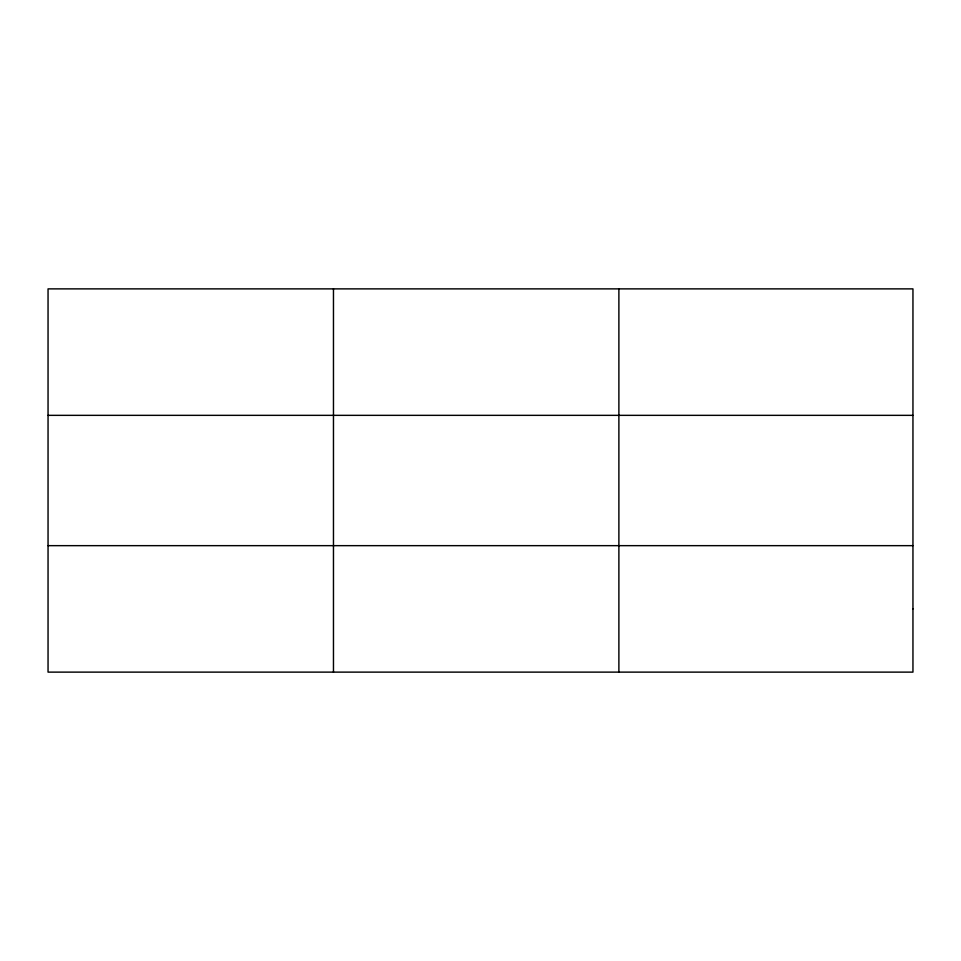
<?xml version="1.0" encoding="UTF-8"?>
<svg xmlns="http://www.w3.org/2000/svg" width="961" height="961" viewBox="0 0 961 961"><rect width="100%" height="100%" fill="white"/><g stroke="black" fill="none" stroke-linecap="round" stroke-linejoin="round"><path stroke-width="1.44" d="M333.467 288.877L333.467 672.123M618.884 288.877L618.884 672.123M48.05 415.344L912.95 415.344M48.05 545.656L912.95 545.656M912.95 608.89L912.95 672.123L48.05 672.123L48.05 288.877L912.95 288.877L912.95 608.89"/></g></svg>
